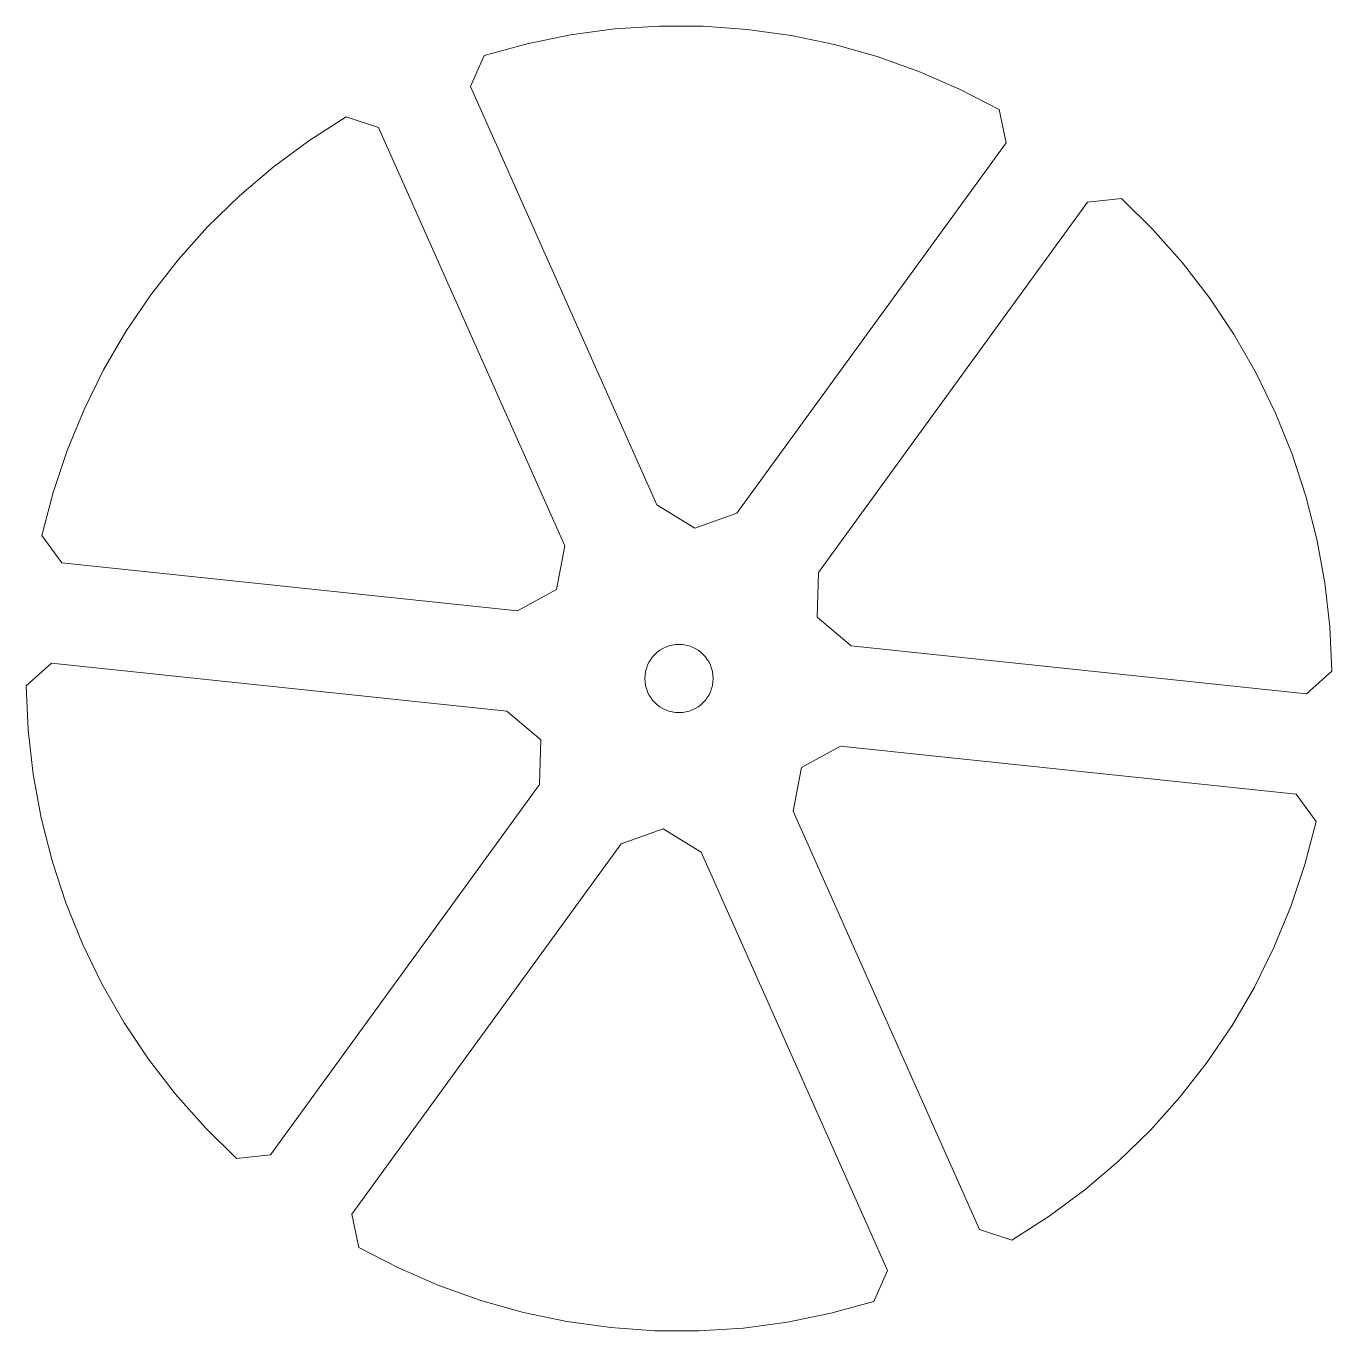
# Model space of a CAD drawing. Header units: centimetres. Extents: x -21.6 to 35.6, y -35.6 to 48.3.
# Drawn here: x 25.108 to 28.931, y 19.969 to 23.791 of the extents above; entities that cross this region are included whole.
import ezdxf

# ---------------------------------------------------------------- set-up
doc = ezdxf.new("R2010")
doc.units = ezdxf.units.CM
doc.header["$MEASUREMENT"] = 0
doc.layers.add('layer 1', color=7, linetype='Continuous')

msp = doc.modelspace()

# ---------------------------------------------------------------- linework, layer by layer
at = {"layer": 'layer 1', "lineweight": 20}
for points, knots in [([(27.18884, 22.36392), (27.18884, 22.36392), (27.97711, 23.44886), (27.97711, 23.44886), (27.97711, 23.44886), (27.97711, 23.44886), (27.95656, 23.54617), (27.95656, 23.54617), (27.95656, 23.54617), (27.95656, 23.54617), (27.84129, 23.60592), (27.84129, 23.60592), (27.84129, 23.60592), (27.84129, 23.60592), (27.72224, 23.65772), (27.72224, 23.65772), (27.72224, 23.65772), (27.72224, 23.65772), (27.59994, 23.70131), (27.59994, 23.70131), (27.59994, 23.70131), (27.59994, 23.70131), (27.47497, 23.73652), (27.47497, 23.73652), (27.47497, 23.73652), (27.47497, 23.73652), (27.3479, 23.76314), (27.3479, 23.76314), (27.3479, 23.76314), (27.3479, 23.76314), (27.21931, 23.7811), (27.21931, 23.7811), (27.21931, 23.7811), (27.21931, 23.7811), (27.0898, 23.79027), (27.0898, 23.79027), (27.0898, 23.79027), (27.0898, 23.79027), (26.95996, 23.79064), (26.95996, 23.79064), (26.95996, 23.79064), (26.95996, 23.79064), (26.83042, 23.7822), (26.83042, 23.7822), (26.83042, 23.7822), (26.83042, 23.7822), (26.70172, 23.76498), (26.70172, 23.76498), (26.70172, 23.76498), (26.70172, 23.76498), (26.57451, 23.73907), (26.57451, 23.73907), (26.57451, 23.73907), (26.57451, 23.73907), (26.44934, 23.70459), (26.44934, 23.70459), (26.44934, 23.70459), (26.44934, 23.70459), (26.40902, 23.61367), (26.40902, 23.61367), (26.40902, 23.61367), (26.40902, 23.61367), (26.95448, 22.38855), (26.95448, 22.38855), (26.95448, 22.38855), (26.95448, 22.38855), (27.06575, 22.32008), (27.06575, 22.32008), (27.06575, 22.32008), (27.06575, 22.32008), (27.18884, 22.36392), (27.18884, 22.36392)], [0, 0, 0, 0, 0.0526316, 0.0526316, 0.0526316, 0.0526316, 0.1052632, 0.1052632, 0.1052632, 0.1052632, 0.1578947, 0.1578947, 0.1578947, 0.1578947, 0.2105263, 0.2105263, 0.2105263, 0.2105263, 0.2631579, 0.2631579, 0.2631579, 0.2631579, 0.3157895, 0.3157895, 0.3157895, 0.3157895, 0.3684211, 0.3684211, 0.3684211, 0.3684211, 0.4210526, 0.4210526, 0.4210526, 0.4210526, 0.4736842, 0.4736842, 0.4736842, 0.4736842, 0.5263158, 0.5263158, 0.5263158, 0.5263158, 0.5789474, 0.5789474, 0.5789474, 0.5789474, 0.6315789, 0.6315789, 0.6315789, 0.6315789, 0.6842105, 0.6842105, 0.6842105, 0.6842105, 0.7368421, 0.7368421, 0.7368421, 0.7368421, 0.7894737, 0.7894737, 0.7894737, 0.7894737, 0.8421053, 0.8421053, 0.8421053, 0.8421053, 0.8947368, 0.8947368, 0.8947368, 0.8947368, 1, 1, 1, 1]), ([(26.68475, 22.26846), (26.68475, 22.26846), (26.13929, 23.49358), (26.13929, 23.49358), (26.13929, 23.49358), (26.13929, 23.49358), (26.04475, 23.52445), (26.04475, 23.52445), (26.04475, 23.52445), (26.04475, 23.52445), (25.93536, 23.45451), (25.93536, 23.45451), (25.93536, 23.45451), (25.93536, 23.45451), (25.83098, 23.37731), (25.83098, 23.37731), (25.83098, 23.37731), (25.83098, 23.37731), (25.73208, 23.29319), (25.73208, 23.29319), (25.73208, 23.29319), (25.73208, 23.29319), (25.63911, 23.20256), (25.63911, 23.20256), (25.63911, 23.20256), (25.63911, 23.20256), (25.55251, 23.10583), (25.55251, 23.10583), (25.55251, 23.10583), (25.55251, 23.10583), (25.47268, 23.00345), (25.47268, 23.00345), (25.47268, 23.00345), (25.47268, 23.00345), (25.39997, 22.89587), (25.39997, 22.89587), (25.39997, 22.89587), (25.39997, 22.89587), (25.33473, 22.78362), (25.33473, 22.78362), (25.33473, 22.78362), (25.33473, 22.78362), (25.27726, 22.6672), (25.27726, 22.6672), (25.27726, 22.6672), (25.27726, 22.6672), (25.22783, 22.54714), (25.22783, 22.54714), (25.22783, 22.54714), (25.22783, 22.54714), (25.18667, 22.42401), (25.18667, 22.42401), (25.18667, 22.42401), (25.18667, 22.42401), (25.15394, 22.29836), (25.15394, 22.29836), (25.15394, 22.29836), (25.15394, 22.29836), (25.21253, 22.21799), (25.21253, 22.21799), (25.21253, 22.21799), (25.21253, 22.21799), (26.54623, 22.07782), (26.54623, 22.07782), (26.54623, 22.07782), (26.54623, 22.07782), (26.66117, 22.13995), (26.66117, 22.13995), (26.66117, 22.13995), (26.66117, 22.13995), (26.68475, 22.26846), (26.68475, 22.26846)], [0, 0, 0, 0, 0.0526316, 0.0526316, 0.0526316, 0.0526316, 0.1052632, 0.1052632, 0.1052632, 0.1052632, 0.1578947, 0.1578947, 0.1578947, 0.1578947, 0.2105263, 0.2105263, 0.2105263, 0.2105263, 0.2631579, 0.2631579, 0.2631579, 0.2631579, 0.3157895, 0.3157895, 0.3157895, 0.3157895, 0.3684211, 0.3684211, 0.3684211, 0.3684211, 0.4210526, 0.4210526, 0.4210526, 0.4210526, 0.4736842, 0.4736842, 0.4736842, 0.4736842, 0.5263158, 0.5263158, 0.5263158, 0.5263158, 0.5789474, 0.5789474, 0.5789474, 0.5789474, 0.6315789, 0.6315789, 0.6315789, 0.6315789, 0.6842105, 0.6842105, 0.6842105, 0.6842105, 0.7368421, 0.7368421, 0.7368421, 0.7368421, 0.7894737, 0.7894737, 0.7894737, 0.7894737, 0.8421053, 0.8421053, 0.8421053, 0.8421053, 0.8947368, 0.8947368, 0.8947368, 0.8947368, 1, 1, 1, 1]), ([(27.52355, 21.97509), (27.52355, 21.97509), (28.85727, 21.83491), (28.85727, 21.83491), (28.85727, 21.83491), (28.85727, 21.83491), (28.93127, 21.90136), (28.93127, 21.90136), (28.93127, 21.90136), (28.93127, 21.90136), (28.92539, 22.03105), (28.92539, 22.03105), (28.92539, 22.03105), (28.92539, 22.03105), (28.91072, 22.16006), (28.91072, 22.16006), (28.91072, 22.16006), (28.91072, 22.16006), (28.88733, 22.28776), (28.88733, 22.28776), (28.88733, 22.28776), (28.88733, 22.28776), (28.85532, 22.41359), (28.85532, 22.41359), (28.85532, 22.41359), (28.85532, 22.41359), (28.81485, 22.53696), (28.81485, 22.53696), (28.81485, 22.53696), (28.81485, 22.53696), (28.7661, 22.65729), (28.7661, 22.65729), (28.7661, 22.65729), (28.7661, 22.65729), (28.70929, 22.77404), (28.70929, 22.77404), (28.70929, 22.77404), (28.70929, 22.77404), (28.6447, 22.88666), (28.6447, 22.88666), (28.6447, 22.88666), (28.6447, 22.88666), (28.57261, 22.99464), (28.57261, 22.99464), (28.57261, 22.99464), (28.57261, 22.99464), (28.49335, 23.09748), (28.49335, 23.09748), (28.49335, 23.09748), (28.49335, 23.09748), (28.4073, 23.1947), (28.4073, 23.1947), (28.4073, 23.1947), (28.4073, 23.1947), (28.31485, 23.28585), (28.31485, 23.28585), (28.31485, 23.28585), (28.31485, 23.28585), (28.21595, 23.27532), (28.21595, 23.27532), (28.21595, 23.27532), (28.21595, 23.27532), (27.4277, 22.19038), (27.4277, 22.19038), (27.4277, 22.19038), (27.4277, 22.19038), (27.42404, 22.05976), (27.42404, 22.05976), (27.42404, 22.05976), (27.42404, 22.05976), (27.52355, 21.97509), (27.52355, 21.97509)], [0, 0, 0, 0, 0.0526316, 0.0526316, 0.0526316, 0.0526316, 0.1052632, 0.1052632, 0.1052632, 0.1052632, 0.1578947, 0.1578947, 0.1578947, 0.1578947, 0.2105263, 0.2105263, 0.2105263, 0.2105263, 0.2631579, 0.2631579, 0.2631579, 0.2631579, 0.3157895, 0.3157895, 0.3157895, 0.3157895, 0.3684211, 0.3684211, 0.3684211, 0.3684211, 0.4210526, 0.4210526, 0.4210526, 0.4210526, 0.4736842, 0.4736842, 0.4736842, 0.4736842, 0.5263158, 0.5263158, 0.5263158, 0.5263158, 0.5789474, 0.5789474, 0.5789474, 0.5789474, 0.6315789, 0.6315789, 0.6315789, 0.6315789, 0.6842105, 0.6842105, 0.6842105, 0.6842105, 0.7368421, 0.7368421, 0.7368421, 0.7368421, 0.7894737, 0.7894737, 0.7894737, 0.7894737, 0.8421053, 0.8421053, 0.8421053, 0.8421053, 0.8947368, 0.8947368, 0.8947368, 0.8947368, 1, 1, 1, 1]), ([(27.11946, 21.87964), (27.11946, 21.93488), (27.07468, 21.97965), (27.01946, 21.97965), (27.01946, 21.97965), (26.96424, 21.97965), (26.91946, 21.93488), (26.91946, 21.87964), (26.91946, 21.87964), (26.91946, 21.82441), (26.96424, 21.77964), (27.01946, 21.77964), (27.01946, 21.77964), (27.07468, 21.77964), (27.11946, 21.82441), (27.11946, 21.87964)], [0, 0, 0, 0, 0.2, 0.2, 0.2, 0.2, 0.4, 0.4, 0.4, 0.4, 0.6, 0.6, 0.6, 0.6, 1, 1, 1, 1]), ([(26.51537, 21.78419), (26.51537, 21.78419), (25.18166, 21.92436), (25.18166, 21.92436), (25.18166, 21.92436), (25.18166, 21.92436), (25.10766, 21.85792), (25.10766, 21.85792), (25.10766, 21.85792), (25.10766, 21.85792), (25.11354, 21.72822), (25.11354, 21.72822), (25.11354, 21.72822), (25.11354, 21.72822), (25.12821, 21.59922), (25.12821, 21.59922), (25.12821, 21.59922), (25.12821, 21.59922), (25.1516, 21.47151), (25.1516, 21.47151), (25.1516, 21.47151), (25.1516, 21.47151), (25.18361, 21.34569), (25.18361, 21.34569), (25.18361, 21.34569), (25.18361, 21.34569), (25.22407, 21.22231), (25.22407, 21.22231), (25.22407, 21.22231), (25.22407, 21.22231), (25.27282, 21.10199), (25.27282, 21.10199), (25.27282, 21.10199), (25.27282, 21.10199), (25.32963, 20.98524), (25.32963, 20.98524), (25.32963, 20.98524), (25.32963, 20.98524), (25.39423, 20.87261), (25.39423, 20.87261), (25.39423, 20.87261), (25.39423, 20.87261), (25.46632, 20.76463), (25.46632, 20.76463), (25.46632, 20.76463), (25.46632, 20.76463), (25.54557, 20.66179), (25.54557, 20.66179), (25.54557, 20.66179), (25.54557, 20.66179), (25.63162, 20.56458), (25.63162, 20.56458), (25.63162, 20.56458), (25.63162, 20.56458), (25.72408, 20.47342), (25.72408, 20.47342), (25.72408, 20.47342), (25.72408, 20.47342), (25.82297, 20.48395), (25.82297, 20.48395), (25.82297, 20.48395), (25.82297, 20.48395), (26.61122, 21.56889), (26.61122, 21.56889), (26.61122, 21.56889), (26.61122, 21.56889), (26.61488, 21.69951), (26.61488, 21.69951), (26.61488, 21.69951), (26.61488, 21.69951), (26.51537, 21.78419), (26.51537, 21.78419)], [0, 0, 0, 0, 0.0526316, 0.0526316, 0.0526316, 0.0526316, 0.1052632, 0.1052632, 0.1052632, 0.1052632, 0.1578947, 0.1578947, 0.1578947, 0.1578947, 0.2105263, 0.2105263, 0.2105263, 0.2105263, 0.2631579, 0.2631579, 0.2631579, 0.2631579, 0.3157895, 0.3157895, 0.3157895, 0.3157895, 0.3684211, 0.3684211, 0.3684211, 0.3684211, 0.4210526, 0.4210526, 0.4210526, 0.4210526, 0.4736842, 0.4736842, 0.4736842, 0.4736842, 0.5263158, 0.5263158, 0.5263158, 0.5263158, 0.5789474, 0.5789474, 0.5789474, 0.5789474, 0.6315789, 0.6315789, 0.6315789, 0.6315789, 0.6842105, 0.6842105, 0.6842105, 0.6842105, 0.7368421, 0.7368421, 0.7368421, 0.7368421, 0.7894737, 0.7894737, 0.7894737, 0.7894737, 0.8421053, 0.8421053, 0.8421053, 0.8421053, 0.8947368, 0.8947368, 0.8947368, 0.8947368, 1, 1, 1, 1]), ([(27.35417, 21.49081), (27.35417, 21.49081), (27.89963, 20.26569), (27.89963, 20.26569), (27.89963, 20.26569), (27.89963, 20.26569), (27.99418, 20.23483), (27.99418, 20.23483), (27.99418, 20.23483), (27.99418, 20.23483), (28.10356, 20.30477), (28.10356, 20.30477), (28.10356, 20.30477), (28.10356, 20.30477), (28.20794, 20.38197), (28.20794, 20.38197), (28.20794, 20.38197), (28.20794, 20.38197), (28.30685, 20.46609), (28.30685, 20.46609), (28.30685, 20.46609), (28.30685, 20.46609), (28.39981, 20.55672), (28.39981, 20.55672), (28.39981, 20.55672), (28.39981, 20.55672), (28.48641, 20.65344), (28.48641, 20.65344), (28.48641, 20.65344), (28.48641, 20.65344), (28.56625, 20.75583), (28.56625, 20.75583), (28.56625, 20.75583), (28.56625, 20.75583), (28.63896, 20.8634), (28.63896, 20.8634), (28.63896, 20.8634), (28.63896, 20.8634), (28.70419, 20.97566), (28.70419, 20.97566), (28.70419, 20.97566), (28.70419, 20.97566), (28.76165, 21.09208), (28.76165, 21.09208), (28.76165, 21.09208), (28.76165, 21.09208), (28.81109, 21.21213), (28.81109, 21.21213), (28.81109, 21.21213), (28.81109, 21.21213), (28.85227, 21.33527), (28.85227, 21.33527), (28.85227, 21.33527), (28.85227, 21.33527), (28.88498, 21.46091), (28.88498, 21.46091), (28.88498, 21.46091), (28.88498, 21.46091), (28.82641, 21.54129), (28.82641, 21.54129), (28.82641, 21.54129), (28.82641, 21.54129), (27.49269, 21.68146), (27.49269, 21.68146), (27.49269, 21.68146), (27.49269, 21.68146), (27.37775, 21.61932), (27.37775, 21.61932), (27.37775, 21.61932), (27.37775, 21.61932), (27.35417, 21.49081), (27.35417, 21.49081)], [0, 0, 0, 0, 0.0526316, 0.0526316, 0.0526316, 0.0526316, 0.1052632, 0.1052632, 0.1052632, 0.1052632, 0.1578947, 0.1578947, 0.1578947, 0.1578947, 0.2105263, 0.2105263, 0.2105263, 0.2105263, 0.2631579, 0.2631579, 0.2631579, 0.2631579, 0.3157895, 0.3157895, 0.3157895, 0.3157895, 0.3684211, 0.3684211, 0.3684211, 0.3684211, 0.4210526, 0.4210526, 0.4210526, 0.4210526, 0.4736842, 0.4736842, 0.4736842, 0.4736842, 0.5263158, 0.5263158, 0.5263158, 0.5263158, 0.5789474, 0.5789474, 0.5789474, 0.5789474, 0.6315789, 0.6315789, 0.6315789, 0.6315789, 0.6842105, 0.6842105, 0.6842105, 0.6842105, 0.7368421, 0.7368421, 0.7368421, 0.7368421, 0.7894737, 0.7894737, 0.7894737, 0.7894737, 0.8421053, 0.8421053, 0.8421053, 0.8421053, 0.8947368, 0.8947368, 0.8947368, 0.8947368, 1, 1, 1, 1]), ([(26.85008, 21.39535), (26.85008, 21.39535), (26.06182, 20.31041), (26.06182, 20.31041), (26.06182, 20.31041), (26.06182, 20.31041), (26.08236, 20.21311), (26.08236, 20.21311), (26.08236, 20.21311), (26.08236, 20.21311), (26.19763, 20.15335), (26.19763, 20.15335), (26.19763, 20.15335), (26.19763, 20.15335), (26.31668, 20.10156), (26.31668, 20.10156), (26.31668, 20.10156), (26.31668, 20.10156), (26.43898, 20.05796), (26.43898, 20.05796), (26.43898, 20.05796), (26.43898, 20.05796), (26.56395, 20.02276), (26.56395, 20.02276), (26.56395, 20.02276), (26.56395, 20.02276), (26.69102, 19.99613), (26.69102, 19.99613), (26.69102, 19.99613), (26.69102, 19.99613), (26.81961, 19.97818), (26.81961, 19.97818), (26.81961, 19.97818), (26.81961, 19.97818), (26.94911, 19.969), (26.94911, 19.969), (26.94911, 19.969), (26.94911, 19.969), (27.07895, 19.96863), (27.07895, 19.96863), (27.07895, 19.96863), (27.07895, 19.96863), (27.20851, 19.97708), (27.20851, 19.97708), (27.20851, 19.97708), (27.20851, 19.97708), (27.33719, 19.9943), (27.33719, 19.9943), (27.33719, 19.9943), (27.33719, 19.9943), (27.46442, 20.02021), (27.46442, 20.02021), (27.46442, 20.02021), (27.46442, 20.02021), (27.58958, 20.05469), (27.58958, 20.05469), (27.58958, 20.05469), (27.58958, 20.05469), (27.62991, 20.14561), (27.62991, 20.14561), (27.62991, 20.14561), (27.62991, 20.14561), (27.08445, 21.37072), (27.08445, 21.37072), (27.08445, 21.37072), (27.08445, 21.37072), (26.97316, 21.4392), (26.97316, 21.4392), (26.97316, 21.4392), (26.97316, 21.4392), (26.85008, 21.39535), (26.85008, 21.39535)], [0, 0, 0, 0, 0.0526316, 0.0526316, 0.0526316, 0.0526316, 0.1052632, 0.1052632, 0.1052632, 0.1052632, 0.1578947, 0.1578947, 0.1578947, 0.1578947, 0.2105263, 0.2105263, 0.2105263, 0.2105263, 0.2631579, 0.2631579, 0.2631579, 0.2631579, 0.3157895, 0.3157895, 0.3157895, 0.3157895, 0.3684211, 0.3684211, 0.3684211, 0.3684211, 0.4210526, 0.4210526, 0.4210526, 0.4210526, 0.4736842, 0.4736842, 0.4736842, 0.4736842, 0.5263158, 0.5263158, 0.5263158, 0.5263158, 0.5789474, 0.5789474, 0.5789474, 0.5789474, 0.6315789, 0.6315789, 0.6315789, 0.6315789, 0.6842105, 0.6842105, 0.6842105, 0.6842105, 0.7368421, 0.7368421, 0.7368421, 0.7368421, 0.7894737, 0.7894737, 0.7894737, 0.7894737, 0.8421053, 0.8421053, 0.8421053, 0.8421053, 0.8947368, 0.8947368, 0.8947368, 0.8947368, 1, 1, 1, 1])]:
    msp.add_open_spline(points, degree=3, knots=knots, dxfattribs=at)

doc.saveas('drawing.dxf')
